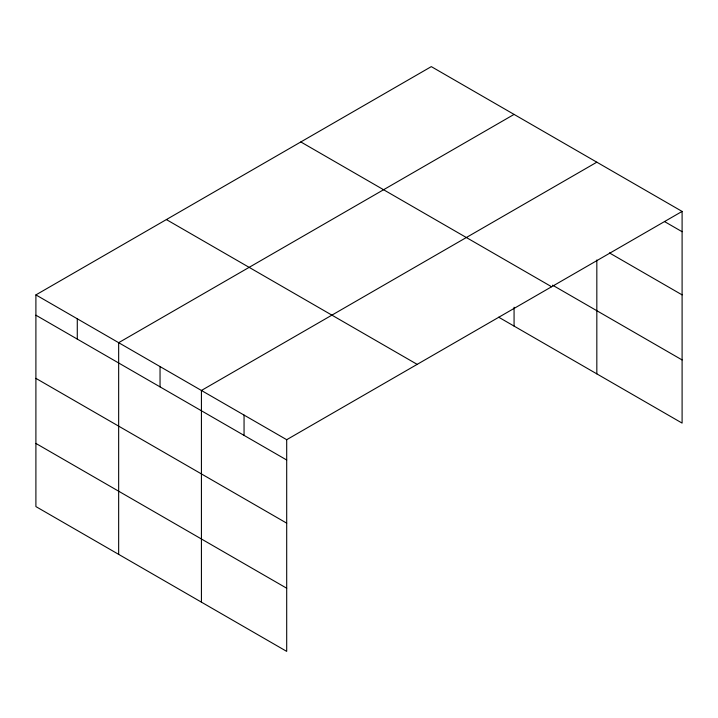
<?xml version="1.0" encoding="UTF-8"?>
<svg xmlns="http://www.w3.org/2000/svg" width="718" height="718" viewBox="0 0 718 718"><rect width="100%" height="100%" fill="white"/><g stroke="black" fill="none" stroke-linecap="round" stroke-linejoin="round"><path stroke-width="1.08" d="M682.1 211.415L286.697 439.703L286.697 651.379L35.9 506.585L35.9 294.901L431.303 66.621L682.1 211.415L682.1 423.099L498.669 317.194M514.07 114.404L118.658 342.683L118.658 554.368M596.829 162.187L201.426 390.466L201.426 602.151M664.662 221.647L682.1 231.717M609.429 252.916L682.1 294.874M552.564 285.154L682.1 359.942M300.824 141.949L551.612 286.751M166.388 219.573L417.176 364.367M35.9 294.901L286.697 439.703M35.9 315.202L286.697 460.005M35.9 378.359L286.697 523.153M35.9 443.428L286.697 588.221M596.829 259.979L596.829 373.863M514.07 307.25L514.07 326.08M244.057 415.085L244.057 435.386M160.042 366.575L160.042 386.876M77.284 318.792L77.284 339.093"/></g></svg>
